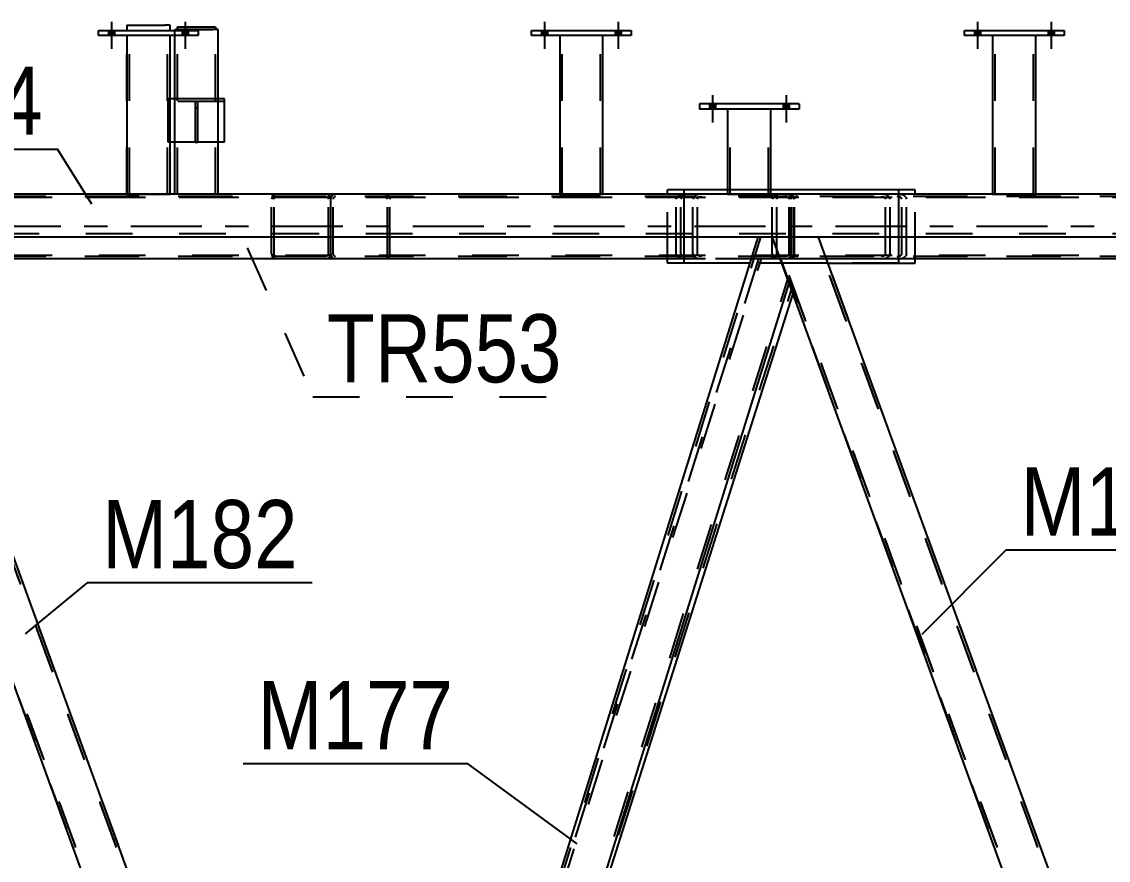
# Model space of a CAD drawing. Header units: millimetres. Extents: x -832 to 357, y -842 to -1.
# Drawn here: x 53.68 to 99.31, y -83.89 to -48.67 of the extents above; entities that cross this region are included whole.
import ezdxf

# ---------------------------------------------------------------- set-up
doc = ezdxf.new("R2010")
doc.units = ezdxf.units.MM
doc.linetypes.add('DXK_LINE_DOT2', pattern=[3.9198, 1.9599, -1.9599])
doc.linetypes.add('DXK_LINE_DOT3', pattern=[5.9187, 2.979, -0.9799, 0.9799, -0.9799])
doc.styles.add('Arial Narrow', font='ARIALN.TTF', dxfattribs={"height": 0.2})

# ---------------------------------------------------------------- blocks, each defined once
blk = doc.blocks.new('Part-570388851-10538 - 10391')
at = {"color": 7, "linetype": 'DXK_LINE_DOT2'}
for p, q in [((75.087, -49.255), (75.087, -49.036)), ((75.087, -49.036), (79.269, -49.036)), ((79.269, -49.255), (75.087, -49.255)), ((79.269, -49.036), (79.269, -49.255))]:
    blk.add_line(p, q, dxfattribs=at)
blk = doc.blocks.new('Part-570388851-10490 - 10391')
at = {"color": 2, "linetype": 'Continuous'}
for p, q in [((58.087, -48.818), (58.104, -48.818)), ((58.087, -48.818), (58.087, -49.036)), ((58.104, -48.818), (59.687, -48.818)), ((59.905, -48.818), (59.687, -48.818)), ((59.905, -49.036), (59.905, -48.818))]:
    blk.add_line(p, q, dxfattribs=at)
at = {"color": 7, "linetype": 'DXK_LINE_DOT2'}
for p, q in [((58.196, -55.91), (58.196, -48.818)), ((58.196, -48.818), (58.205, -48.818)), ((58.205, -48.818), (58.222, -48.818)), ((58.222, -48.818), (58.228, -48.818)), ((59.796, -55.91), (59.796, -48.818)), ((58.087, -55.91), (58.087, -49.036)), ((59.905, -55.91), (59.905, -49.036)), ((59.905, -55.91), (58.087, -55.91))]:
    blk.add_line(p, q, dxfattribs=at)
blk = doc.blocks.new('Part-570388851-11079 - 10391')
at = {"color": 7, "linetype": 'DXK_LINE_DOT2'}
for p, q in [((85.216, -56.044), (85.186, -56.128)), ((85.385, -56.128), (85.4, -56.086)), ((85.583, -55.909), (85.431, -55.926)), ((85.507, -56.027), (85.583, -56.019)), ((124.426, -55.909), (85.583, -55.909)), ((124.426, -56.019), (85.583, -56.019)), ((89.902, -55.926), (89.751, -55.909)), ((89.751, -56.019), (89.826, -56.027)), ((89.934, -56.086), (89.949, -56.128)), ((90.147, -56.128), (90.117, -56.044)), ((119.861, -56.128), (119.891, -56.044)), ((120.075, -56.086), (120.06, -56.128)), ((120.106, -55.926), (120.258, -55.909)), ((120.258, -56.019), (120.182, -56.027)), ((124.426, -55.909), (124.578, -55.926)), ((124.502, -56.027), (124.426, -56.019)), ((124.624, -56.128), (124.609, -56.086)), ((124.792, -56.044), (124.795, -56.05)), ((124.795, -56.05), (124.823, -56.128)), ((85.186, -58.419), (85.186, -56.128)), ((85.385, -58.419), (85.385, -56.128)), ((89.949, -58.419), (89.949, -56.128)), ((90.147, -58.419), (90.147, -56.128)), ((119.861, -58.419), (119.861, -56.128)), ((120.06, -58.419), (120.06, -56.128)), ((124.624, -58.419), (124.624, -56.128)), ((124.823, -58.419), (124.823, -56.128)), ((85.186, -58.419), (85.216, -58.502)), ((85.4, -58.46), (85.385, -58.419)), ((85.431, -58.62), (85.554, -58.634)), ((85.565, -58.526), (85.507, -58.519)), ((85.554, -58.634), (85.583, -58.637)), ((85.583, -58.528), (85.565, -58.526)), ((124.426, -58.528), (85.583, -58.528)), ((90.511, -58.637), (85.583, -58.637)), ((89.826, -58.519), (89.751, -58.528)), ((89.751, -58.637), (89.902, -58.62)), ((89.949, -58.419), (89.934, -58.46)), ((90.117, -58.502), (90.147, -58.419)), ((124.426, -58.637), (105.548, -58.637)), ((119.891, -58.502), (119.861, -58.419)), ((120.06, -58.419), (120.075, -58.46)), ((120.258, -58.637), (120.106, -58.62)), ((120.182, -58.519), (120.258, -58.528)), ((124.426, -58.528), (124.502, -58.519)), ((124.578, -58.62), (124.426, -58.637)), ((124.609, -58.46), (124.624, -58.419)), ((124.823, -58.419), (124.792, -58.502))]:
    blk.add_line(p, q, dxfattribs=at)
at = {"color": 2, "linetype": 'Continuous'}
blk.add_line((105.548, -58.637), (90.511, -58.637), dxfattribs=at)
at = {"color": 7, "linetype": 'DXK_LINE_DOT2'}
for centre, radius, start, end in [((85.493, -56.292), 0.371, 99.5223, 138.0732), ((85.538, -56.21), 0.186, 99.5223, 138.0732), ((89.796, -56.21), 0.186, 41.9269, 80.4778), ((89.841, -56.292), 0.371, 41.9269, 80.4778), ((120.168, -56.292), 0.371, 99.5223, 138.0732), ((120.213, -56.21), 0.186, 99.5223, 138.0732), ((124.471, -56.21), 0.186, 41.9269, 80.4778), ((124.516, -56.292), 0.371, 41.9269, 80.4778), ((85.493, -58.254), 0.371, 221.9269, 260.4778), ((85.538, -58.336), 0.186, 221.9269, 260.4778), ((89.796, -58.336), 0.186, 279.5223, 318.0732), ((89.841, -58.254), 0.371, 279.5223, 318.0732), ((120.168, -58.254), 0.371, 221.9269, 260.4778), ((120.213, -58.336), 0.186, 221.9269, 260.4778), ((124.471, -58.336), 0.186, 279.5223, 318.0732), ((124.516, -58.254), 0.371, 279.5223, 318.0732)]:
    blk.add_arc(centre, radius, start, end, dxfattribs=at)
blk = doc.blocks.new('Part-570388851-10894 - 10391')
at = {"color": 7, "linetype": 'DXK_LINE_DOT2'}
for p, q in [((61.068, -52.017), (60.959, -52.017)), ((60.959, -52.017), (60.959, -53.727)), ((61.068, -53.727), (61.068, -52.017)), ((60.959, -52.29), (61.068, -52.29)), ((60.959, -53.727), (61.068, -53.727))]:
    blk.add_line(p, q, dxfattribs=at)
blk = doc.blocks.new('Bolt-570388851-10455 - 10391')
at = {"linetype": 'Continuous'}
for points in [[(57.578, -49.036), (57.324, -49.036), (57.324, -49.255), (57.578, -49.255)], [(57.578, -49.036), (57.324, -49.036), (57.324, -49.255), (57.578, -49.255)], [(60.669, -49.036), (60.414, -49.036), (60.414, -49.255), (60.669, -49.255)], [(60.669, -49.036), (60.414, -49.036), (60.414, -49.255), (60.669, -49.255)]]:
    blk.add_hatch(color=1, dxfattribs=at).paths.add_polyline_path(points)
at = {"color": 1, "linetype": 'Continuous'}
for p, q in [((57.451, -48.673), (57.451, -49.818)), ((57.451, -48.673), (57.451, -49.818)), ((60.542, -48.673), (60.542, -49.818)), ((60.542, -48.673), (60.542, -49.818)), ((57.324, -49.036), (57.324, -49.255)), ((57.324, -49.036), (57.324, -49.255)), ((57.578, -49.036), (57.578, -49.255)), ((57.578, -49.036), (57.578, -49.255)), ((60.414, -49.036), (60.414, -49.255)), ((60.414, -49.036), (60.414, -49.255)), ((60.669, -49.036), (60.669, -49.255)), ((60.669, -49.036), (60.669, -49.255))]:
    blk.add_line(p, q, dxfattribs=at)
blk = doc.blocks.new('Bolt-570388851-10456 - 10391')
at = {"linetype": 'Continuous'}
for points in [[(75.76, -49.036), (75.505, -49.036), (75.505, -49.255), (75.76, -49.255)], [(75.76, -49.036), (75.505, -49.036), (75.505, -49.255), (75.76, -49.255)], [(78.851, -49.036), (78.596, -49.036), (78.596, -49.255), (78.851, -49.255)], [(78.851, -49.036), (78.596, -49.036), (78.596, -49.255), (78.851, -49.255)]]:
    blk.add_hatch(color=1, dxfattribs=at).paths.add_polyline_path(points)
at = {"color": 1, "linetype": 'Continuous'}
for p, q in [((75.633, -48.673), (75.633, -49.818)), ((75.633, -48.673), (75.633, -49.818)), ((78.724, -48.673), (78.724, -49.818)), ((78.724, -48.673), (78.724, -49.818)), ((75.505, -49.036), (75.505, -49.255)), ((75.505, -49.036), (75.505, -49.255)), ((75.76, -49.036), (75.76, -49.255)), ((75.76, -49.036), (75.76, -49.255)), ((78.596, -49.036), (78.596, -49.255)), ((78.596, -49.036), (78.596, -49.255)), ((78.851, -49.036), (78.851, -49.255)), ((78.851, -49.036), (78.851, -49.255))]:
    blk.add_line(p, q, dxfattribs=at)
blk = doc.blocks.new('Bolt-570388851-10457 - 10391')
at = {"linetype": 'Continuous'}
for points in [[(75.76, -49.036), (75.505, -49.036), (75.505, -49.255), (75.76, -49.255)], [(75.76, -49.036), (75.505, -49.036), (75.505, -49.255), (75.76, -49.255)], [(78.851, -49.036), (78.596, -49.036), (78.596, -49.255), (78.851, -49.255)], [(78.851, -49.036), (78.596, -49.036), (78.596, -49.255), (78.851, -49.255)]]:
    blk.add_hatch(color=1, dxfattribs=at).paths.add_polyline_path(points)
at = {"color": 1, "linetype": 'Continuous'}
for p, q in [((75.633, -48.673), (75.633, -49.818)), ((75.633, -48.673), (75.633, -49.818)), ((78.724, -48.673), (78.724, -49.818)), ((78.724, -48.673), (78.724, -49.818)), ((75.505, -49.036), (75.505, -49.255)), ((75.505, -49.036), (75.505, -49.255)), ((75.76, -49.036), (75.76, -49.255)), ((75.76, -49.036), (75.76, -49.255)), ((78.596, -49.036), (78.596, -49.255)), ((78.596, -49.036), (78.596, -49.255)), ((78.851, -49.036), (78.851, -49.255)), ((78.851, -49.036), (78.851, -49.255))]:
    blk.add_line(p, q, dxfattribs=at)
blk = doc.blocks.new('Part-570388851-10529 - 10391')
at = {"color": 2, "linetype": 'Continuous'}
for p, q in [((60.103, -48.999), (60.12, -48.999)), ((60.103, -48.999), (60.103, -49.036)), ((60.103, -55.909), (60.103, -49.255)), ((60.12, -48.999), (61.703, -48.999)), ((61.921, -48.999), (61.703, -48.999)), ((61.921, -55.909), (61.921, -48.999))]:
    blk.add_line(p, q, dxfattribs=at)
at = {"color": 7, "linetype": 'DXK_LINE_DOT2'}
for p, q in [((60.103, -49.255), (60.103, -49.036)), ((60.212, -55.911), (60.212, -48.999)), ((60.212, -48.999), (60.221, -48.999)), ((61.812, -55.911), (61.812, -48.999)), ((60.103, -55.909), (60.103, -55.911)), ((60.103, -55.911), (60.103, -55.909)), ((61.921, -55.911), (60.103, -55.911)), ((61.921, -55.911), (61.921, -55.909))]:
    blk.add_line(p, q, dxfattribs=at)
blk = doc.blocks.new('Bolt-570388851-10458 - 10391')
at = {"linetype": 'Continuous'}
for points in [[(93.942, -49.036), (93.687, -49.036), (93.687, -49.255), (93.942, -49.255)], [(93.942, -49.036), (93.687, -49.036), (93.687, -49.255), (93.942, -49.255)], [(97.033, -49.036), (96.778, -49.036), (96.778, -49.255), (97.033, -49.255)], [(97.033, -49.036), (96.778, -49.036), (96.778, -49.255), (97.033, -49.255)]]:
    blk.add_hatch(color=1, dxfattribs=at).paths.add_polyline_path(points)
at = {"color": 1, "linetype": 'Continuous'}
for p, q in [((93.814, -48.673), (93.814, -49.818)), ((93.814, -48.673), (93.814, -49.818)), ((96.905, -48.673), (96.905, -49.818)), ((96.905, -48.673), (96.905, -49.818)), ((93.687, -49.036), (93.687, -49.255)), ((93.687, -49.036), (93.687, -49.255)), ((93.942, -49.036), (93.942, -49.255)), ((93.942, -49.036), (93.942, -49.255)), ((96.778, -49.036), (96.778, -49.255)), ((96.778, -49.036), (96.778, -49.255)), ((97.033, -49.036), (97.033, -49.255)), ((97.033, -49.036), (97.033, -49.255))]:
    blk.add_line(p, q, dxfattribs=at)
blk = doc.blocks.new('Bolt-570388851-10459 - 10391')
at = {"linetype": 'Continuous'}
for points in [[(93.942, -49.036), (93.687, -49.036), (93.687, -49.255), (93.942, -49.255)], [(93.942, -49.036), (93.687, -49.036), (93.687, -49.255), (93.942, -49.255)], [(97.033, -49.036), (96.778, -49.036), (96.778, -49.255), (97.033, -49.255)], [(97.033, -49.036), (96.778, -49.036), (96.778, -49.255), (97.033, -49.255)]]:
    blk.add_hatch(color=1, dxfattribs=at).paths.add_polyline_path(points)
at = {"color": 1, "linetype": 'Continuous'}
for p, q in [((93.814, -48.673), (93.814, -49.818)), ((93.814, -48.673), (93.814, -49.818)), ((96.905, -48.673), (96.905, -49.818)), ((96.905, -48.673), (96.905, -49.818)), ((93.687, -49.036), (93.687, -49.255)), ((93.687, -49.036), (93.687, -49.255)), ((93.942, -49.036), (93.942, -49.255)), ((93.942, -49.036), (93.942, -49.255)), ((96.778, -49.036), (96.778, -49.255)), ((96.778, -49.036), (96.778, -49.255)), ((97.033, -49.036), (97.033, -49.255)), ((97.033, -49.036), (97.033, -49.255))]:
    blk.add_line(p, q, dxfattribs=at)
blk = doc.blocks.new('Bolt-570388851-10465 - 10391')
at = {"linetype": 'Continuous'}
for points in [[(82.813, -52.127), (82.558, -52.127), (82.558, -52.345), (82.813, -52.345)], [(82.813, -52.127), (82.558, -52.127), (82.558, -52.345), (82.813, -52.345)], [(85.904, -52.127), (85.649, -52.127), (85.649, -52.345), (85.904, -52.345)], [(85.904, -52.127), (85.649, -52.127), (85.649, -52.345), (85.904, -52.345)]]:
    blk.add_hatch(color=1, dxfattribs=at).paths.add_polyline_path(points)
at = {"color": 1, "linetype": 'Continuous'}
for p, q in [((82.685, -51.763), (82.685, -52.908)), ((82.685, -51.763), (82.685, -52.908)), ((85.776, -51.763), (85.776, -52.908)), ((85.776, -51.763), (85.776, -52.908)), ((82.558, -52.127), (82.558, -52.345)), ((82.558, -52.127), (82.558, -52.345)), ((82.813, -52.127), (82.813, -52.345)), ((82.813, -52.127), (82.813, -52.345)), ((85.649, -52.127), (85.649, -52.345)), ((85.649, -52.127), (85.649, -52.345)), ((85.904, -52.127), (85.904, -52.345)), ((85.904, -52.127), (85.904, -52.345))]:
    blk.add_line(p, q, dxfattribs=at)
blk = doc.blocks.new('Part-570388851-10493 - 10391')
at = {"color": 2, "linetype": 'Continuous'}
for p, q in [((83.322, -52.345), (83.322, -55.728)), ((85.14, -55.728), (85.14, -52.345))]:
    blk.add_line(p, q, dxfattribs=at)
at = {"color": 7, "linetype": 'DXK_LINE_DOT2'}
for p, q in [((85.14, -52.345), (83.322, -52.345)), ((83.338, -52.345), (83.322, -52.345)), ((83.431, -55.911), (83.431, -52.345)), ((85.031, -55.911), (85.031, -52.345)), ((83.322, -55.728), (83.322, -55.911)), ((83.322, -55.911), (85.14, -55.911)), ((85.14, -55.911), (85.14, -55.728))]:
    blk.add_line(p, q, dxfattribs=at)
blk = doc.blocks.new('Part-570388851-10532 - 10391')
at = {"color": 2, "linetype": 'Continuous'}
for p, q in [((56.905, -49.255), (56.905, -49.036)), ((56.905, -49.036), (61.087, -49.036)), ((61.087, -49.255), (56.905, -49.255)), ((61.087, -49.036), (61.087, -49.255))]:
    blk.add_line(p, q, dxfattribs=at)
blk = doc.blocks.new('Part-570388851-10535 - 10391')
at = {"color": 2, "linetype": 'Continuous'}
for p, q in [((58.087, -49.255), (58.087, -55.91)), ((59.905, -55.91), (59.905, -49.255)), ((58.087, -55.91), (59.905, -55.91))]:
    blk.add_line(p, q, dxfattribs=at)
at = {"color": 7, "linetype": 'DXK_LINE_DOT2'}
for p, q in [((59.905, -49.255), (58.087, -49.255)), ((58.087, -49.255), (58.104, -49.255)), ((58.196, -55.91), (58.196, -49.255)), ((59.796, -55.91), (59.796, -49.255)), ((59.788, -55.91), (59.771, -55.91)), ((59.771, -55.91), (59.788, -55.91)), ((59.788, -55.91), (59.796, -55.91)), ((59.796, -55.91), (59.788, -55.91))]:
    blk.add_line(p, q, dxfattribs=at)
blk = doc.blocks.new('Part-570388851-10541 - 10391')
at = {"color": 7, "linetype": 'DXK_LINE_DOT2'}
for p, q in [((78.087, -49.255), (76.269, -49.255)), ((76.269, -49.255), (76.269, -55.91)), ((76.286, -49.255), (76.269, -49.255)), ((76.378, -55.91), (76.378, -49.255)), ((77.978, -55.91), (77.978, -49.255)), ((78.087, -55.91), (78.087, -49.255)), ((76.269, -55.91), (78.087, -55.91))]:
    blk.add_line(p, q, dxfattribs=at)
blk = doc.blocks.new('Part-570388851-10544 - 10391')
at = {"color": 2, "linetype": 'Continuous'}
for p, q in [((75.087, -49.255), (75.087, -49.036)), ((75.087, -49.036), (79.269, -49.036)), ((79.269, -49.255), (75.087, -49.255)), ((79.269, -49.036), (79.269, -49.255))]:
    blk.add_line(p, q, dxfattribs=at)
blk = doc.blocks.new('Part-570388851-10547 - 10391')
at = {"color": 2, "linetype": 'Continuous'}
for p, q in [((76.269, -49.255), (76.269, -55.91)), ((78.087, -55.91), (78.087, -49.255)), ((76.269, -55.91), (78.087, -55.91))]:
    blk.add_line(p, q, dxfattribs=at)
at = {"color": 7, "linetype": 'DXK_LINE_DOT2'}
for p, q in [((78.087, -49.255), (76.269, -49.255)), ((76.269, -49.255), (76.286, -49.255)), ((76.378, -55.91), (76.378, -49.255)), ((77.978, -55.91), (77.978, -49.255)), ((77.97, -55.91), (77.952, -55.91)), ((77.952, -55.91), (77.97, -55.91)), ((77.97, -55.91), (77.978, -55.91)), ((77.978, -55.91), (77.97, -55.91))]:
    blk.add_line(p, q, dxfattribs=at)
blk = doc.blocks.new('Part-570388851-10550 - 10391')
at = {"color": 7, "linetype": 'DXK_LINE_DOT2'}
for p, q in [((93.269, -49.255), (93.269, -49.036)), ((93.269, -49.036), (97.451, -49.036)), ((97.451, -49.255), (93.269, -49.255)), ((97.451, -49.036), (97.451, -49.255))]:
    blk.add_line(p, q, dxfattribs=at)
blk = doc.blocks.new('Part-570388851-10986 - 10391')
at = {"color": 7, "linetype": 'DXK_LINE_DOT2'}
for p, q in [((66.652, -56.128), (66.667, -56.044)), ((66.667, -56.044), (66.71, -55.973)), ((66.71, -55.973), (66.775, -55.926)), ((66.759, -56.086), (66.751, -56.128)), ((66.78, -56.05), (66.759, -56.086)), ((66.775, -55.926), (66.851, -55.909)), ((66.813, -56.027), (66.78, -56.05)), ((66.851, -56.019), (66.813, -56.027)), ((85.802, -55.909), (66.851, -55.909)), ((85.802, -56.019), (66.851, -56.019)), ((68.934, -55.909), (69.01, -55.926)), ((68.972, -56.027), (68.934, -56.019)), ((69.005, -56.05), (68.972, -56.027)), ((69.026, -56.086), (69.005, -56.05)), ((69.01, -55.926), (69.075, -55.973)), ((69.034, -56.128), (69.026, -56.086)), ((69.075, -55.973), (69.118, -56.044)), ((69.118, -56.044), (69.133, -56.128)), ((81.884, -56.044), (81.854, -56.128)), ((82.053, -56.128), (82.068, -56.086)), ((82.251, -55.909), (82.099, -55.926)), ((82.175, -56.027), (82.251, -56.019)), ((85.186, -56.019), (85.186, -55.909)), ((85.878, -55.926), (85.802, -55.909)), ((85.802, -56.019), (85.84, -56.027)), ((85.84, -56.027), (85.873, -56.05)), ((85.873, -56.05), (85.894, -56.086)), ((85.943, -55.973), (85.878, -55.926)), ((85.894, -56.086), (85.902, -56.128)), ((85.986, -56.044), (85.943, -55.973)), ((86.001, -56.128), (85.986, -56.044)), ((66.652, -57.727), (66.652, -56.128)), ((66.751, -58.419), (66.751, -56.128)), ((69.034, -58.419), (69.034, -56.128)), ((69.133, -58.419), (69.133, -56.128)), ((81.854, -58.419), (81.854, -56.128)), ((82.053, -58.419), (82.053, -56.128)), ((85.902, -58.419), (85.902, -56.128)), ((86.001, -58.419), (86.001, -56.128)), ((66.751, -58.419), (66.759, -58.46)), ((66.759, -58.46), (66.78, -58.496)), ((66.78, -58.496), (66.813, -58.519)), ((66.813, -58.519), (66.851, -58.528)), ((85.802, -58.528), (66.851, -58.528)), ((68.934, -58.528), (68.972, -58.519)), ((69.01, -58.62), (68.934, -58.637)), ((68.972, -58.519), (69.005, -58.496)), ((69.005, -58.496), (69.026, -58.46)), ((69.075, -58.573), (69.01, -58.62)), ((69.026, -58.46), (69.034, -58.419)), ((69.118, -58.502), (69.075, -58.573)), ((69.133, -58.419), (69.118, -58.502)), ((85.802, -58.637), (81.491, -58.637)), ((81.854, -58.419), (81.884, -58.502)), ((82.068, -58.46), (82.053, -58.419)), ((82.099, -58.62), (82.251, -58.637)), ((82.251, -58.528), (82.175, -58.519)), ((85.186, -58.637), (85.186, -58.528)), ((85.84, -58.519), (85.802, -58.528)), ((85.802, -58.637), (85.878, -58.62)), ((85.873, -58.496), (85.84, -58.519)), ((85.894, -58.46), (85.873, -58.496)), ((85.878, -58.62), (85.943, -58.573)), ((85.902, -58.419), (85.894, -58.46)), ((85.943, -58.573), (85.986, -58.502)), ((85.986, -58.502), (86.001, -58.419))]:
    blk.add_line(p, q, dxfattribs=at)
at = {"color": 2, "linetype": 'Continuous'}
for p, q in [((66.652, -58.419), (66.652, -57.727)), ((66.667, -58.502), (66.652, -58.419)), ((66.71, -58.573), (66.667, -58.502)), ((66.775, -58.62), (66.71, -58.573)), ((66.851, -58.637), (66.775, -58.62)), ((81.491, -58.637), (66.851, -58.637))]:
    blk.add_line(p, q, dxfattribs=at)
at = {"color": 7, "linetype": 'DXK_LINE_DOT2'}
for centre, radius, start, end in [((82.161, -56.292), 0.371, 99.5223, 138.0732), ((82.206, -56.21), 0.186, 99.5223, 138.0732), ((82.161, -58.254), 0.371, 221.9269, 260.4778), ((82.206, -58.336), 0.186, 221.9269, 260.4778)]:
    blk.add_arc(centre, radius, start, end, dxfattribs=at)
blk = doc.blocks.new('Part-570388851-10658 - 10391')
at = {"color": 7, "linetype": 'DXK_LINE_DOT2'}
for p, q in [((96.269, -49.255), (94.451, -49.255)), ((94.451, -49.255), (94.451, -55.91)), ((94.467, -49.255), (94.451, -49.255)), ((94.56, -55.91), (94.56, -49.255)), ((96.16, -55.91), (96.16, -49.255)), ((96.269, -55.91), (96.269, -49.255)), ((94.451, -55.91), (96.269, -55.91))]:
    blk.add_line(p, q, dxfattribs=at)
blk = doc.blocks.new('Part-570388851-10661 - 10391')
at = {"color": 2, "linetype": 'Continuous'}
for p, q in [((93.269, -49.255), (93.269, -49.036)), ((93.269, -49.036), (97.451, -49.036)), ((97.451, -49.255), (93.269, -49.255)), ((97.451, -49.036), (97.451, -49.255))]:
    blk.add_line(p, q, dxfattribs=at)
blk = doc.blocks.new('Part-570388851-10664 - 10391')
at = {"color": 2, "linetype": 'Continuous'}
for p, q in [((94.451, -49.255), (94.451, -55.91)), ((96.269, -55.91), (96.269, -49.255)), ((94.451, -55.91), (96.269, -55.91))]:
    blk.add_line(p, q, dxfattribs=at)
at = {"color": 7, "linetype": 'DXK_LINE_DOT2'}
for p, q in [((96.269, -49.255), (94.451, -49.255)), ((94.451, -49.255), (94.467, -49.255)), ((94.56, -55.91), (94.56, -49.255)), ((96.16, -55.91), (96.16, -49.255)), ((96.152, -55.91), (96.134, -55.91)), ((96.134, -55.91), (96.152, -55.91)), ((96.152, -55.91), (96.16, -55.91)), ((96.16, -55.91), (96.152, -55.91))]:
    blk.add_line(p, q, dxfattribs=at)
blk = doc.blocks.new('Part-570388851-10674 - 10391')
at = {"color": 7, "linetype": 'DXK_LINE_DOT2'}
for p, q in [((84.622, -58.637), (67.932, -111.271)), ((67.993, -111.439), (84.737, -58.637)), ((85.537, -58.637), (84.622, -58.637)), ((84.622, -58.637), (84.64, -58.637)), ((86.068, -60.094), (85.537, -58.637)), ((69.263, -112.728), (86.007, -59.926)), ((68.462, -112.728), (67.932, -111.271)), ((69.377, -112.728), (69.435, -112.546)), ((69.377, -112.728), (68.462, -112.728))]:
    blk.add_line(p, q, dxfattribs=at)
at = {"color": 2, "linetype": 'Continuous'}
blk.add_line((69.435, -112.546), (86.068, -60.094), dxfattribs=at)
blk = doc.blocks.new('Part-570388851-10695 - 10391')
at = {"color": 2, "linetype": 'Continuous'}
for p, q in [((87.141, -57.727), (85.206, -57.727)), ((106.622, -111.25), (87.141, -57.727)), ((105.261, -112.827), (85.91, -59.659))]:
    blk.add_line(p, q, dxfattribs=at)
at = {"color": 7, "linetype": 'DXK_LINE_DOT2'}
for p, q in [((85.91, -59.659), (85.206, -57.727)), ((105.377, -112.827), (85.322, -57.727)), ((107.08, -112.827), (87.025, -57.727)), ((107.196, -112.827), (106.622, -111.25)), ((105.261, -112.827), (107.196, -112.827))]:
    blk.add_line(p, q, dxfattribs=at)
blk = doc.blocks.new('Part-570388851-10700 - 10391')
at = {"color": 2, "linetype": 'Continuous'}
for p, q in [((67.924, -111.25), (84.607, -57.727)), ((85.206, -57.727), (84.607, -57.727)), ((85.786, -59.321), (85.206, -57.727)), ((69.337, -112.827), (85.91, -59.659)), ((85.91, -59.659), (85.786, -59.321)), ((68.499, -112.827), (67.924, -111.25))]:
    blk.add_line(p, q, dxfattribs=at)
at = {"color": 7, "linetype": 'DXK_LINE_DOT2'}
for p, q in [((67.986, -111.419), (84.722, -57.727)), ((84.625, -57.727), (84.607, -57.727)), ((85.206, -57.727), (84.836, -57.727)), ((69.223, -112.827), (85.848, -59.49)), ((85.91, -59.659), (85.81, -59.386)), ((69.337, -112.827), (68.499, -112.827))]:
    blk.add_line(p, q, dxfattribs=at)
blk = doc.blocks.new('Part-570388851-11370 - 10391')
at = {"color": 7, "linetype": 'DXK_LINE_DOT2'}
for p, q in [((59.831, -53.727), (59.831, -51.908)), ((59.905, -51.908), (59.831, -51.908)), ((62.194, -52.017), (59.831, -52.017)), ((61.921, -51.908), (60.103, -51.908)), ((59.905, -53.727), (59.831, -53.727)), ((61.921, -53.727), (60.103, -53.727))]:
    blk.add_line(p, q, dxfattribs=at)
at = {"color": 2, "linetype": 'Continuous'}
for p, q in [((60.103, -51.908), (59.905, -51.908)), ((62.194, -51.908), (61.921, -51.908)), ((62.194, -53.727), (62.194, -51.908)), ((60.103, -53.727), (59.905, -53.727)), ((62.194, -53.727), (61.921, -53.727))]:
    blk.add_line(p, q, dxfattribs=at)
blk = doc.blocks.new('Part-570388851-10827 - 10391')
at = {"color": 2, "linetype": 'Continuous'}
for p, q in [((48.444, -57.727), (46.509, -57.727)), ((67.924, -111.25), (48.444, -57.727)), ((66.564, -112.827), (47.212, -59.659))]:
    blk.add_line(p, q, dxfattribs=at)
at = {"color": 7, "linetype": 'DXK_LINE_DOT2'}
for p, q in [((47.212, -59.659), (46.509, -57.727)), ((66.68, -112.827), (46.625, -57.727)), ((68.383, -112.827), (48.328, -57.727)), ((68.499, -112.827), (67.924, -111.25)), ((66.564, -112.827), (68.499, -112.827))]:
    blk.add_line(p, q, dxfattribs=at)
blk = doc.blocks.new('Part-570388851-10764 - 10391')
at = {"color": 7, "linetype": 'DXK_LINE_DOT2'}
for p, q in [((48.775, -58.637), (46.84, -58.637)), ((46.84, -58.637), (66.528, -112.728)), ((46.858, -58.637), (46.84, -58.637)), ((66.644, -112.728), (46.956, -58.637)), ((68.346, -112.728), (48.659, -58.637)), ((68.462, -112.728), (48.775, -58.637)), ((66.528, -112.728), (68.462, -112.728))]:
    blk.add_line(p, q, dxfattribs=at)
blk = doc.blocks.new('Part-570388851-11161 - 10391')
at = {"color": 2, "linetype": 'Continuous'}
for p, q in [((86.322, -52.127), (82.14, -52.127)), ((82.14, -52.127), (82.14, -52.345)), ((86.322, -52.345), (82.14, -52.345)), ((86.322, -52.127), (86.322, -52.345))]:
    blk.add_line(p, q, dxfattribs=at)
blk = doc.blocks.new('Part-570388851-10799 - 10391')
at = {"color": 7, "linetype": 'DXK_LINE_DOT2'}
for p, q in [((305.281, -56.055), (-20.791, -56.055)), ((305.281, -55.909), (3.542, -55.909)), ((59.905, -55.909), (58.087, -55.909)), ((78.087, -55.909), (76.269, -55.909)), ((96.269, -55.909), (94.451, -55.909)), ((305.281, -57.582), (-20.791, -57.582)), ((87.141, -57.727), (84.607, -57.727))]:
    blk.add_line(p, q, dxfattribs=at)
at = {"color": 2, "linetype": 'Continuous'}
for p, q in [((58.087, -55.909), (41.724, -55.909)), ((76.269, -55.909), (59.905, -55.909)), ((94.451, -55.909), (78.087, -55.909)), ((112.633, -55.909), (96.269, -55.909)), ((84.607, -57.727), (48.444, -57.727)), ((123.305, -57.727), (87.141, -57.727))]:
    blk.add_line(p, q, dxfattribs=at)
blk = doc.blocks.new('Part-570388851-11021 - 10391')
at = {"color": 7, "linetype": 'DXK_LINE_DOT2'}
for p, q in [((87.472, -58.637), (85.537, -58.637)), ((85.537, -58.637), (105.225, -112.728)), ((85.555, -58.637), (85.537, -58.637)), ((105.341, -112.728), (85.654, -58.637)), ((107.044, -112.728), (87.356, -58.637)), ((107.16, -112.728), (87.472, -58.637)), ((105.225, -112.728), (107.16, -112.728))]:
    blk.add_line(p, q, dxfattribs=at)
blk = doc.blocks.new('Part-570388851-11036 - 10391')
at = {"color": 7, "linetype": 'DXK_LINE_DOT2'}
for p, q in [((297.987, -55.909), (-19.561, -55.91)), ((297.987, -56.055), (-19.561, -56.055)), ((297.987, -58.491), (-19.561, -58.491)), ((297.987, -58.637), (3.405, -58.637)), ((284.688, -58.637), (8.16, -58.637))]:
    blk.add_line(p, q, dxfattribs=at)
at = {"color": 7, "linetype": 'DXK_LINE_DOT3'}
blk.add_line((297.987, -57.273), (-19.561, -57.273), dxfattribs=at)
blk = doc.blocks.new('Part-570388851-11085 - 10391')
at = {"color": 7, "linetype": 'DXK_LINE_DOT2'}
for p, q in [((46.519, -56.044), (46.489, -56.128)), ((46.687, -56.128), (46.702, -56.086)), ((46.886, -55.909), (46.734, -55.926)), ((46.81, -56.027), (46.886, -56.019)), ((85.728, -55.909), (46.886, -55.909)), ((85.728, -56.019), (46.886, -56.019)), ((51.205, -55.926), (51.053, -55.909)), ((51.053, -56.019), (51.129, -56.027)), ((51.236, -56.086), (51.252, -56.128)), ((51.45, -56.128), (51.42, -56.044)), ((81.164, -56.128), (81.194, -56.044)), ((81.377, -56.086), (81.362, -56.128)), ((81.409, -55.926), (81.561, -55.909)), ((81.561, -56.019), (81.485, -56.027)), ((85.728, -55.909), (85.88, -55.926)), ((85.804, -56.027), (85.728, -56.019)), ((85.927, -56.128), (85.912, -56.086)), ((86.095, -56.044), (86.097, -56.05)), ((86.097, -56.05), (86.125, -56.128)), ((46.489, -58.419), (46.489, -56.128)), ((46.687, -58.419), (46.687, -56.128)), ((51.252, -58.419), (51.252, -56.128)), ((51.45, -58.419), (51.45, -56.128)), ((81.164, -58.419), (81.164, -56.128)), ((81.362, -58.419), (81.362, -56.128)), ((85.927, -58.419), (85.927, -56.128)), ((86.125, -58.419), (86.125, -56.128)), ((46.489, -58.419), (46.519, -58.502)), ((46.702, -58.46), (46.687, -58.419)), ((46.734, -58.62), (46.857, -58.634)), ((46.868, -58.526), (46.81, -58.519)), ((46.857, -58.634), (46.886, -58.637)), ((46.886, -58.528), (46.868, -58.526)), ((85.728, -58.528), (46.886, -58.528)), ((51.814, -58.637), (46.886, -58.637)), ((51.129, -58.519), (51.053, -58.528)), ((51.053, -58.637), (51.205, -58.62)), ((51.252, -58.419), (51.236, -58.46)), ((51.42, -58.502), (51.45, -58.419)), ((85.728, -58.637), (66.851, -58.637)), ((81.194, -58.502), (81.164, -58.419)), ((81.362, -58.419), (81.377, -58.46)), ((81.561, -58.637), (81.409, -58.62)), ((81.485, -58.519), (81.561, -58.528)), ((85.728, -58.528), (85.804, -58.519)), ((85.88, -58.62), (85.728, -58.637)), ((85.912, -58.46), (85.927, -58.419)), ((86.125, -58.419), (86.095, -58.502))]:
    blk.add_line(p, q, dxfattribs=at)
at = {"color": 2, "linetype": 'Continuous'}
blk.add_line((66.851, -58.637), (51.814, -58.637), dxfattribs=at)
at = {"color": 7, "linetype": 'DXK_LINE_DOT2'}
for centre, radius, start, end in [((46.795, -56.292), 0.371, 99.5223, 138.0732), ((46.84, -56.21), 0.186, 99.5223, 138.0732), ((51.098, -56.21), 0.186, 41.9269, 80.4778), ((51.144, -56.292), 0.371, 41.9269, 80.4778), ((81.47, -56.292), 0.371, 99.5223, 138.0732), ((81.516, -56.21), 0.186, 99.5223, 138.0732), ((85.774, -56.21), 0.186, 41.9269, 80.4778), ((85.819, -56.292), 0.371, 41.9269, 80.4778), ((46.795, -58.254), 0.371, 221.9269, 260.4778), ((46.84, -58.336), 0.186, 221.9269, 260.4778), ((51.098, -58.336), 0.186, 279.5223, 318.0732), ((51.144, -58.254), 0.371, 279.5223, 318.0732), ((81.47, -58.254), 0.371, 221.9269, 260.4778), ((81.516, -58.336), 0.186, 221.9269, 260.4778), ((85.774, -58.336), 0.186, 279.5223, 318.0732), ((85.819, -58.254), 0.371, 279.5223, 318.0732)]:
    blk.add_arc(centre, radius, start, end, dxfattribs=at)
blk = doc.blocks.new('Part-570388851-11108 - 10391')
at = {"color": 2, "linetype": 'Continuous'}
for p, q in [((81.491, -55.728), (80.8, -55.728)), ((80.8, -55.909), (80.8, -55.728)), ((91.201, -55.728), (90.511, -55.728)), ((91.201, -55.909), (91.201, -55.728)), ((80.8, -58.819), (80.8, -58.637)), ((81.491, -58.819), (80.8, -58.819)), ((90.511, -58.819), (91.201, -58.819)), ((91.201, -58.819), (91.201, -58.637))]:
    blk.add_line(p, q, dxfattribs=at)
at = {"color": 7, "linetype": 'DXK_LINE_DOT2'}
for p, q in [((80.8, -58.637), (80.8, -55.909)), ((90.511, -55.728), (81.491, -55.728)), ((91.201, -58.637), (91.201, -55.909)), ((90.511, -58.819), (81.491, -58.819))]:
    blk.add_line(p, q, dxfattribs=at)
blk = doc.blocks.new('Part-570388851-11170 - 10391')
at = {"color": 2, "linetype": 'Continuous'}
for p, q in [((90.511, -55.728), (81.491, -55.728)), ((81.491, -55.909), (81.491, -55.728)), ((90.511, -55.909), (90.511, -55.728)), ((81.491, -58.819), (81.491, -57.727)), ((90.511, -58.819), (90.511, -57.727)), ((84.267, -58.819), (81.491, -58.819)), ((87.538, -58.819), (90.511, -58.819))]:
    blk.add_line(p, q, dxfattribs=at)
at = {"color": 7, "linetype": 'DXK_LINE_DOT2'}
for p, q in [((81.491, -57.727), (81.491, -55.909)), ((90.511, -57.727), (90.511, -55.909)), ((87.538, -58.819), (84.267, -58.819))]:
    blk.add_line(p, q, dxfattribs=at)
blk = doc.blocks.new('Part-570388851-11197 - 10391')
at = {"color": 7, "linetype": 'DXK_LINE_DOT2'}
for p, q in [((47.303, -56.128), (47.319, -56.044)), ((47.319, -56.044), (47.362, -55.973)), ((47.362, -55.973), (47.424, -55.926)), ((47.41, -56.086), (47.403, -56.128)), ((47.436, -56.05), (47.41, -56.086)), ((47.424, -55.926), (47.576, -55.909)), ((47.424, -58.62), (47.424, -55.926)), ((47.5, -56.027), (47.436, -56.05)), ((47.436, -58.496), (47.436, -56.05)), ((47.576, -56.019), (47.5, -56.027)), ((66.454, -55.909), (47.576, -55.909)), ((66.454, -56.019), (47.576, -56.019)), ((51.743, -55.909), (51.895, -55.926)), ((51.819, -56.027), (51.743, -56.019)), ((51.942, -56.128), (51.927, -56.086)), ((52.11, -56.044), (52.14, -56.128)), ((64.187, -56.044), (64.171, -56.128)), ((64.23, -55.973), (64.187, -56.044)), ((64.294, -55.926), (64.23, -55.973)), ((64.271, -56.128), (64.278, -56.086)), ((64.278, -56.086), (64.3, -56.05)), ((64.37, -55.909), (64.294, -55.926)), ((64.3, -56.05), (64.332, -56.027)), ((64.332, -56.027), (64.37, -56.019)), ((66.53, -55.926), (66.454, -55.909)), ((66.454, -56.019), (66.492, -56.027)), ((66.492, -56.027), (66.524, -56.05)), ((66.524, -56.05), (66.545, -56.086)), ((66.594, -55.973), (66.53, -55.926)), ((66.545, -56.086), (66.553, -56.128)), ((66.637, -56.044), (66.594, -55.973)), ((66.652, -56.128), (66.637, -56.044)), ((47.303, -58.419), (47.303, -56.128)), ((47.403, -58.419), (47.403, -56.128)), ((51.942, -58.419), (51.942, -56.128)), ((52.14, -58.419), (52.14, -56.128)), ((64.171, -58.419), (64.171, -56.128)), ((64.271, -58.419), (64.271, -56.128)), ((66.553, -58.419), (66.553, -56.128)), ((66.652, -58.419), (66.652, -56.128)), ((47.319, -58.502), (47.303, -58.419)), ((47.362, -58.573), (47.319, -58.502)), ((47.424, -58.62), (47.362, -58.573)), ((47.403, -58.419), (47.41, -58.46)), ((47.41, -58.46), (47.436, -58.496)), ((47.424, -58.62), (47.576, -58.637)), ((47.436, -58.496), (47.5, -58.519)), ((47.5, -58.519), (47.576, -58.528)), ((66.454, -58.528), (47.576, -58.528)), ((66.454, -58.637), (47.576, -58.637)), ((51.743, -58.528), (51.819, -58.519)), ((51.895, -58.62), (51.743, -58.637)), ((51.927, -58.46), (51.942, -58.419)), ((52.14, -58.419), (52.11, -58.502)), ((64.171, -58.419), (64.187, -58.502)), ((64.187, -58.502), (64.23, -58.573)), ((64.23, -58.573), (64.294, -58.62)), ((64.278, -58.46), (64.271, -58.419)), ((64.3, -58.496), (64.278, -58.46)), ((64.294, -58.62), (64.37, -58.637)), ((64.332, -58.519), (64.3, -58.496)), ((64.37, -58.528), (64.332, -58.519)), ((66.492, -58.519), (66.454, -58.528)), ((66.454, -58.637), (66.53, -58.62)), ((66.524, -58.496), (66.492, -58.519)), ((66.545, -58.46), (66.524, -58.496)), ((66.53, -58.62), (66.594, -58.573)), ((66.553, -58.419), (66.545, -58.46)), ((66.594, -58.573), (66.637, -58.502)), ((66.637, -58.502), (66.652, -58.419))]:
    blk.add_line(p, q, dxfattribs=at)
for centre, radius, start, end in [((51.789, -56.21), 0.186, 41.9269, 80.4778), ((51.834, -56.292), 0.371, 41.9269, 80.4778), ((51.789, -58.336), 0.186, 279.5223, 318.0732), ((51.834, -58.254), 0.371, 279.5223, 318.0732)]:
    blk.add_arc(centre, radius, start, end, dxfattribs=at)
blk = doc.blocks.new('Part-570388851-11203 - 10391')
at = {"color": 7, "linetype": 'DXK_LINE_DOT2'}
for p, q in [((86.001, -56.128), (86.016, -56.044)), ((86.016, -56.044), (86.059, -55.973)), ((86.059, -55.973), (86.121, -55.926)), ((86.108, -56.086), (86.1, -56.128)), ((86.133, -56.05), (86.108, -56.086)), ((86.121, -55.926), (86.273, -55.909)), ((86.121, -58.62), (86.121, -55.926)), ((86.197, -56.027), (86.133, -56.05)), ((86.133, -58.496), (86.133, -56.05)), ((86.273, -56.019), (86.197, -56.027)), ((105.151, -55.909), (86.273, -55.909)), ((105.151, -56.019), (86.273, -56.019)), ((90.441, -55.909), (90.593, -55.926)), ((90.517, -56.027), (90.441, -56.019)), ((90.639, -56.128), (90.624, -56.086)), ((90.808, -56.044), (90.838, -56.128)), ((102.884, -56.044), (102.869, -56.128)), ((102.927, -55.973), (102.884, -56.044)), ((102.991, -55.926), (102.927, -55.973)), ((102.968, -56.128), (102.976, -56.086)), ((102.976, -56.086), (102.997, -56.05)), ((103.067, -55.909), (102.991, -55.926)), ((102.997, -56.05), (103.029, -56.027)), ((103.029, -56.027), (103.067, -56.019)), ((105.227, -55.926), (105.151, -55.909)), ((105.151, -56.019), (105.189, -56.027)), ((105.189, -56.027), (105.221, -56.05)), ((105.221, -56.05), (105.243, -56.086)), ((105.291, -55.973), (105.227, -55.926)), ((105.243, -56.086), (105.25, -56.128)), ((105.334, -56.044), (105.291, -55.973)), ((105.35, -56.128), (105.334, -56.044)), ((86.001, -58.419), (86.001, -56.128)), ((86.1, -58.419), (86.1, -56.128)), ((90.639, -58.419), (90.639, -56.128)), ((90.838, -58.419), (90.838, -56.128)), ((102.869, -58.419), (102.869, -56.128)), ((102.968, -58.419), (102.968, -56.128)), ((105.25, -58.419), (105.25, -56.128)), ((105.35, -58.419), (105.35, -56.128)), ((86.016, -58.502), (86.001, -58.419)), ((86.059, -58.573), (86.016, -58.502)), ((86.121, -58.62), (86.059, -58.573)), ((86.1, -58.419), (86.108, -58.46)), ((86.108, -58.46), (86.133, -58.496)), ((86.121, -58.62), (86.273, -58.637)), ((86.133, -58.496), (86.197, -58.519)), ((86.197, -58.519), (86.273, -58.528)), ((105.151, -58.528), (86.273, -58.528)), ((105.151, -58.637), (86.273, -58.637)), ((90.441, -58.528), (90.517, -58.519)), ((90.593, -58.62), (90.441, -58.637)), ((90.624, -58.46), (90.639, -58.419)), ((90.838, -58.419), (90.808, -58.502)), ((102.869, -58.419), (102.884, -58.502)), ((102.884, -58.502), (102.927, -58.573)), ((102.927, -58.573), (102.991, -58.62)), ((102.976, -58.46), (102.968, -58.419)), ((102.997, -58.496), (102.976, -58.46)), ((102.991, -58.62), (103.067, -58.637)), ((103.029, -58.519), (102.997, -58.496)), ((103.067, -58.528), (103.029, -58.519)), ((105.189, -58.519), (105.151, -58.528)), ((105.151, -58.637), (105.227, -58.62)), ((105.221, -58.496), (105.189, -58.519)), ((105.243, -58.46), (105.221, -58.496)), ((105.227, -58.62), (105.291, -58.573)), ((105.25, -58.419), (105.243, -58.46)), ((105.291, -58.573), (105.334, -58.502)), ((105.334, -58.502), (105.35, -58.419))]:
    blk.add_line(p, q, dxfattribs=at)
for centre, radius, start, end in [((90.486, -56.21), 0.186, 41.9269, 80.4778), ((90.531, -56.292), 0.371, 41.9269, 80.4778), ((90.486, -58.336), 0.186, 279.5223, 318.0732), ((90.531, -58.254), 0.371, 279.5223, 318.0732)]:
    blk.add_arc(centre, radius, start, end, dxfattribs=at)
blk = doc.blocks.new('Part-570388851-11367 - 10391')
at = {"color": 2, "linetype": 'Continuous'}
for p, q in [((60.212, -48.999), (60.212, -48.89)), ((60.212, -48.89), (61.812, -48.89)), ((61.812, -48.89), (61.812, -48.999))]:
    blk.add_line(p, q, dxfattribs=at)
at = {"color": 7, "linetype": 'DXK_LINE_DOT2'}
blk.add_line((61.812, -48.999), (60.212, -48.999), dxfattribs=at)
blk = doc.blocks.new('Mark-570388851-10823 - 10391')
at = {"color": 30, "linetype": 'Continuous'}
for p, q in [((53.827, -74.378), (56.453, -72.225)), ((56.453, -72.225), (65.877, -72.225))]:
    blk.add_line(p, q, dxfattribs=at)
at = {"color": 0}
blk.add_wipeout([(65.277, -71.625), (65.277, -68.625), (57.053, -68.625), (57.053, -71.625)], dxfattribs=at)
blk.add_wipeout([(65.277, -71.625), (65.277, -68.625), (57.053, -68.625), (57.053, -71.625)], dxfattribs=at)
at = {"color": 3, "style": 'Arial Narrow'}
blk.add_text('M182', height=2.8633, dxfattribs=at).set_placement((57.053, -71.625))
blk = doc.blocks.new('Mark-570388851-10691 - 10391')
at = {"color": 30, "linetype": 'Continuous'}
for p, q in [((91.487, -74.394), (95.022, -70.858)), ((95.022, -70.858), (104.446, -70.858))]:
    blk.add_line(p, q, dxfattribs=at)
at = {"color": 0}
blk.add_wipeout([(103.846, -70.258), (103.846, -67.258), (95.622, -67.258), (95.622, -70.258)], dxfattribs=at)
blk.add_wipeout([(103.846, -70.258), (103.846, -67.258), (95.622, -67.258), (95.622, -70.258)], dxfattribs=at)
at = {"color": 3, "style": 'Arial Narrow'}
blk.add_text('M182', height=2.8633, dxfattribs=at).set_placement((95.622, -70.258))
blk = doc.blocks.new('Mark-570388851-10696 - 10391')
at = {"color": 30, "linetype": 'Continuous'}
for p in [(62.978, -79.829), (77, -83.204)]:
    blk.add_line(p, (72.401, -79.829), dxfattribs=at)
at = {"color": 0}
blk.add_wipeout([(71.801, -79.229), (71.801, -76.229), (63.578, -76.229), (63.578, -79.229)], dxfattribs=at)
blk.add_wipeout([(71.801, -79.229), (71.801, -76.229), (63.578, -76.229), (63.578, -79.229)], dxfattribs=at)
at = {"color": 3, "style": 'Arial Narrow'}
blk.add_text('M177', height=2.8633, dxfattribs=at).set_placement((63.578, -79.229))
blk = doc.blocks.new('Mark-570388851-10795 - 10391')
at = {"color": 30, "linetype": 'Continuous'}
for p in [(44.108, -54.02), (56.617, -56.34)]:
    blk.add_line(p, (55.172, -54.02), dxfattribs=at)
at = {"color": 0}
blk.add_wipeout([(54.572, -53.42), (54.572, -50.42), (44.708, -50.42), (44.708, -53.42)], dxfattribs=at)
blk.add_wipeout([(54.572, -53.42), (54.572, -50.42), (44.708, -50.42), (44.708, -53.42)], dxfattribs=at)
at = {"color": 3, "style": 'Arial Narrow'}
blk.add_text('TC354', height=2.8633, dxfattribs=at).set_placement((44.708, -53.42))
blk = doc.blocks.new('Mark-570388851-11032 - 10391')
at = {"color": 30, "linetype": 'DXK_LINE_DOT2'}
for p, q in [((63.149, -58.172), (65.898, -64.421)), ((65.898, -64.421), (76.962, -64.421))]:
    blk.add_line(p, q, dxfattribs=at)
at = {"color": 0}
blk.add_wipeout([(76.362, -63.821), (76.362, -60.821), (66.498, -60.821), (66.498, -63.821)], dxfattribs=at)
blk.add_wipeout([(76.362, -63.821), (76.362, -60.821), (66.498, -60.821), (66.498, -63.821)], dxfattribs=at)
at = {"color": 3, "style": 'Arial Narrow'}
blk.add_text('TR553', height=2.8633, dxfattribs=at).set_placement((66.498, -63.821))

msp = doc.modelspace()

# ---------------------------------------------------------------- block references
for name in ['Bolt-570388851-10455 - 10391', 'Part-570388851-10490 - 10391', 'Bolt-570388851-10456 - 10391', 'Bolt-570388851-10457 - 10391', 'Bolt-570388851-10458 - 10391', 'Bolt-570388851-10459 - 10391', 'Part-570388851-10532 - 10391', 'Part-570388851-10535 - 10391', 'Part-570388851-10529 - 10391', 'Part-570388851-11367 - 10391', 'Part-570388851-10538 - 10391', 'Part-570388851-10544 - 10391', 'Part-570388851-10541 - 10391', 'Part-570388851-10547 - 10391', 'Part-570388851-10550 - 10391', 'Part-570388851-10661 - 10391', 'Part-570388851-10658 - 10391', 'Part-570388851-10664 - 10391', 'Part-570388851-11370 - 10391', 'Part-570388851-10894 - 10391', 'Bolt-570388851-10465 - 10391', 'Part-570388851-11161 - 10391', 'Part-570388851-10493 - 10391', 'Part-570388851-10799 - 10391', 'Part-570388851-11036 - 10391', 'Part-570388851-11085 - 10391', 'Part-570388851-11197 - 10391', 'Part-570388851-10986 - 10391', 'Part-570388851-11108 - 10391', 'Part-570388851-11170 - 10391', 'Part-570388851-11079 - 10391', 'Part-570388851-11203 - 10391', 'Part-570388851-10827 - 10391', 'Part-570388851-10700 - 10391', 'Part-570388851-10695 - 10391', 'Part-570388851-10764 - 10391', 'Part-570388851-10674 - 10391', 'Part-570388851-11021 - 10391']:
    msp.add_blockref(name, (0, 0))

# ---------------------------------------------------------------- next in the draw order: block references
for name in ['Mark-570388851-10795 - 10391', 'Mark-570388851-11032 - 10391', 'Mark-570388851-10691 - 10391', 'Mark-570388851-10823 - 10391', 'Mark-570388851-10696 - 10391']:
    msp.add_blockref(name, (0, 0))

doc.saveas('drawing.dxf')
